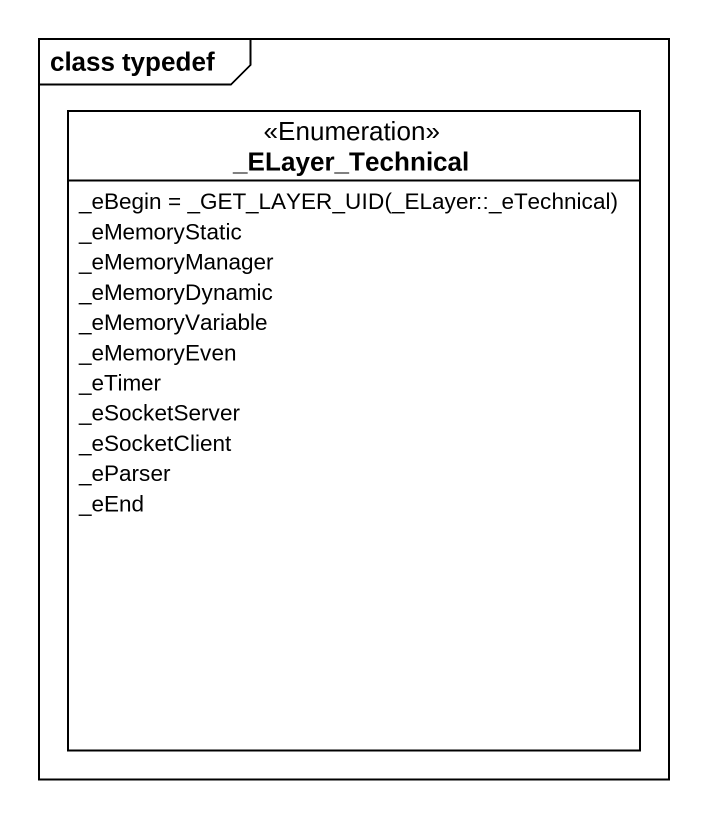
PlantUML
@startuml
mainframe class typedef
hide circle
hide empty members
enum "_ELayer_Technical" as ELayer_Technical <<Enumeration>> {
  {field} _eBegin = _GET_LAYER_UID(_ELayer::_eTechnical)
  _eMemoryStatic
  _eMemoryManager
  _eMemoryDynamic
  _eMemoryVariable
  _eMemoryEven
  _eTimer
  _eSocketServer
  _eSocketClient
  _eParser
  _eEnd
}
@enduml
